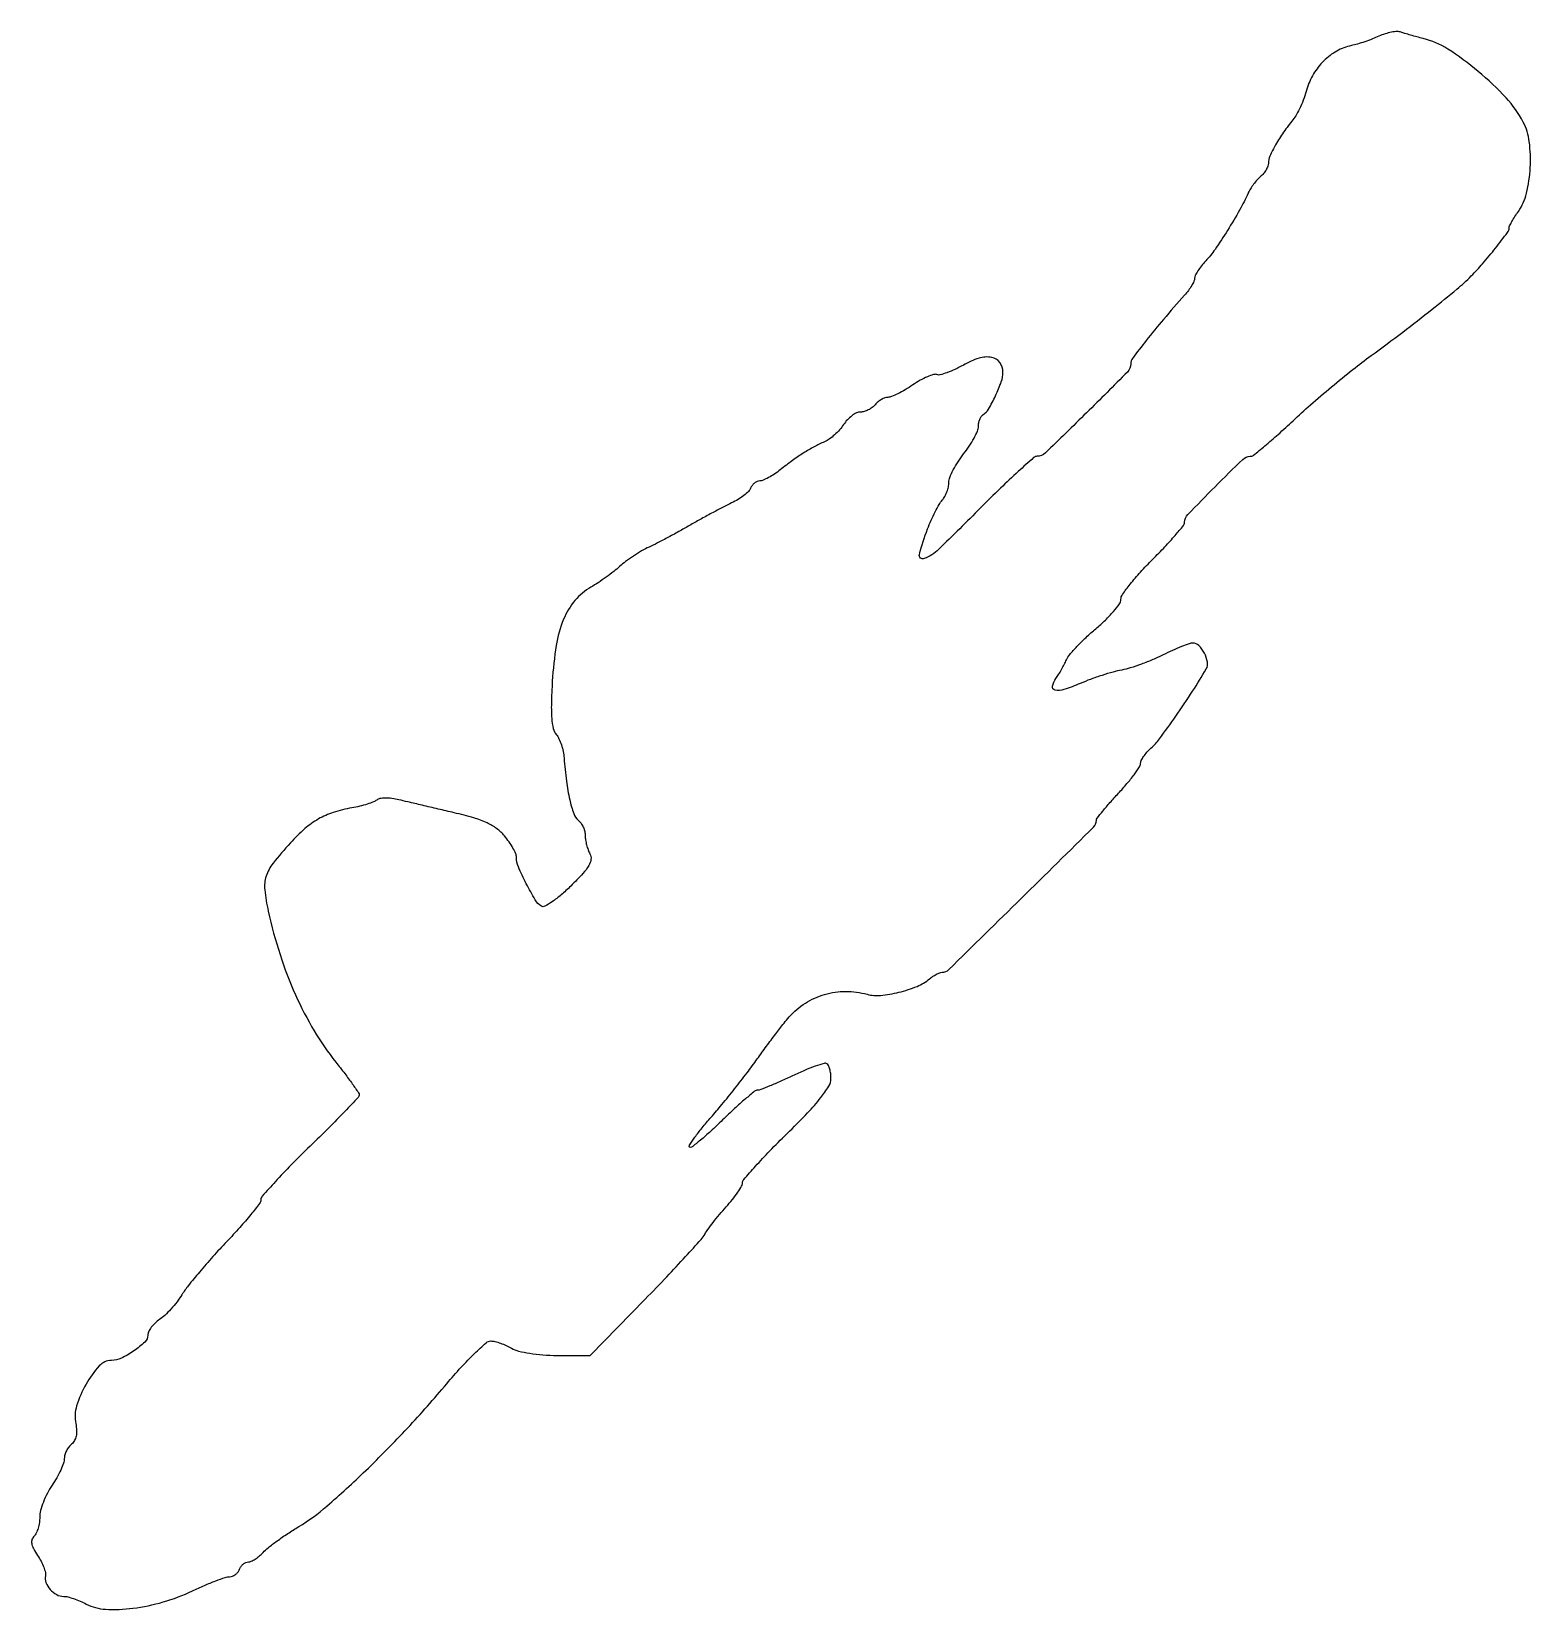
# Model space of a CAD drawing. Extents: x 0 to 305, y 0 to 321.
import ezdxf

# ---------------------------------------------------------------- set-up
doc = ezdxf.new("R2010")
doc.units = 0

msp = doc.modelspace()

# ---------------------------------------------------------------- linework, layer by layer
msp.add_lwpolyline([(274.5, 320.499211, -0.014675), (273.162593, 319.933297, -0.010186), (271.621167, 319.369621, -0.010282), (270.117703, 318.88861, -0.020783), (268.912482, 318.584048, 0.075579), (265.937427, 317.474981, 0.067148), (263.290023, 315.496471, 0.065275), (261.198937, 312.827248, 0.064333), (259.854175, 309.696352, -0.020588), (259.27633, 307.943076, -0.017539), (258.527577, 306.145178, -0.017898), (257.729633, 304.556581, -0.04683), (257.014725, 303.5, 0.020423), (255.106917, 300.97794, 0.022724), (253.482485, 298.394598, 0.022466), (252.310436, 296.092802, 0.106916), (252, 294.657628, -0.089371), (251.885196, 294.020466, -0.043146), (251.528773, 293.268798, -0.040943), (251.00962, 292.527355, -0.046377), (250.395824, 291.913542, 0.037566), (249.715103, 291.256339, 0.021684), (248.994732, 290.373706, 0.02158), (248.344881, 289.419738, 0.033589), (247.878821, 288.541097, -0.023067), (246.159144, 285.127564, -0.011667), (243.698898, 280.986984, -0.011182), (241.15212, 277.115204, -0.037761), (239.25, 274.761452, 0.021964), (238.388709, 273.761914, 0.02531), (237.660937, 272.735372, 0.025591), (237.140409, 271.815462, 0.116461), (237, 271.220825, -0.108712), (236.870183, 270.630813, -0.025974), (236.399139, 269.737145, -0.025486), (235.737474, 268.744603, -0.02279), (234.954516, 267.785276, 0.006237), (230.658499, 262.863444, 0.010083), (227.14162, 258.558382, 0.005993), (224.375309, 254.940712, 0.161594), (224, 253.809764, -0.198111), (223.313223, 252.144483, -0.00248), (215.007724, 243.870124, -0.002512), (206.626655, 235.685567, -0.194528), (204.931203, 235, 0.183961), (204.234715, 234.734771, 0.003059), (201.108691, 231.915625, 0.007447), (197.503516, 228.524327, 0.004825), (193.430485, 224.5, -0.004501), (184.909821, 216.070295, -0.098749), (181.98267, 214.176817, -0.611162), (181.002835, 215.035961, -0.030892), (182.655124, 220.229764, -0.013234), (183.38752, 221.980396, -0.012806), (184.219113, 223.709373, -0.012824), (185.028353, 225.192196, -0.045121), (185.655124, 226.078741, 0.052839), (186.170252, 226.831705, 0.034521), (186.604943, 227.791142, 0.034596), (186.902142, 228.79726, 0.054569), (187, 229.691236, -0.093806), (187.195145, 230.722238, -0.025656), (187.88125, 232.236484, -0.024994), (188.851753, 233.905446, -0.023709), (190, 235.5, 0.021148), (191.148335, 237.077587, 0.023381), (192.11875, 238.695872, 0.02361), (192.810735, 240.142389, 0.10008), (193, 241.078488, -0.047241), (193.069392, 241.811297, -0.046478), (193.275149, 242.522245, -0.050395), (193.577434, 243.109593, -0.110752), (193.936676, 243.460864, 0.123131), (195.069596, 244.624104, 0.022091), (196.486555, 247.326062, 0.023893), (197.664605, 250.183522, 0.086027), (198, 252.118454, 0.158957), (197.352796, 254.102802, 0.192635), (195.705748, 255.134584, 0.122144), (193.124885, 254.969038, 0.052404), (189.938827, 253.577254, -0.018344), (188.233825, 252.689868, -0.02385), (186.60926, 252.011599, -0.022645), (185.237707, 251.583515, -0.157191), (184.544228, 251.621402, 0.166719), (183.871405, 251.645639, 0.027104), (182.624841, 251.192602, 0.027338), (181.160567, 250.471782, 0.021034), (179.645441, 249.534137, -0.015175), (178.118001, 248.563943, -0.017957), (176.616509, 247.744403, -0.017015), (175.313969, 247.14752, -0.099239), (174.578036, 247, 0.088761), (173.977544, 246.892553, 0.043238), (173.270815, 246.559375, 0.041068), (172.574848, 246.073937, 0.046768), (172, 245.5, -0.060026), (171.393749, 244.925904, -0.043927), (170.603049, 244.440625, -0.044602), (169.758531, 244.109649, -0.071212), (168.992565, 244, 0.11225), (168.197705, 243.819277, 0.04783), (167.257996, 243.252514, 0.044096), (166.331039, 242.428894, 0.044075), (165.562711, 241.455365, -0.036672), (164.763432, 240.411244, -0.027156), (163.7396, 239.37828, -0.027689), (162.659758, 238.504741, -0.053967), (161.697701, 237.957753, 0.020547), (159.56973, 236.929195, 0.018259), (157.44581, 235.690905, 0.016237), (155.19574, 234.162009, 0.010406), (152.681185, 232.25, -0.020575), (151.499375, 231.388731, -0.022983), (150.292565, 230.660937, -0.023094), (149.21736, 230.140841, -0.101435), (148.530264, 230, 0.09936), (147.984958, 229.890557, 0.066852), (147.435115, 229.568658, 0.063766), (146.964259, 229.092965, 0.071753), (146.6505, 228.5316, -0.10559), (146.215793, 227.863453, -0.030308), (145.285075, 227.042212, -0.029046), (144.095529, 226.220836, -0.027232), (142.793511, 225.523351, 0.009794), (141.184038, 224.732082, 0.003859), (138.998719, 223.582585, 0.003818), (136.655556, 222.30375, 0.004764), (134.5, 221.07883, -0.004974), (132.329496, 219.846624, -0.003845), (129.940625, 218.545618, -0.003888), (127.691038, 217.365204, -0.009309), (126, 216.534031, 0.021664), (124.477631, 215.738483, 0.014208), (122.79375, 214.698476, 0.014302), (121.20868, 213.589946, 0.026514), (120, 212.588489, -0.019763), (118.803018, 211.569174, -0.010646), (117.253849, 210.404651, -0.010587), (115.622191, 209.283263, -0.016352), (114.16204, 208.391537, 0.090141), (110.905181, 205.674106, 0.076687), (108.590738, 201.835481, 0.05763), (107.093636, 196.516538, 0.025412), (106.301838, 189.24229, 0.007651), (106.10788, 184.660622, 0.025518), (106.180165, 181.651617, 0.038981), (106.494553, 179.612399, 0.115974), (107.120395, 178.354933, -0.064189), (107.655387, 177.510119, -0.028994), (108.140519, 176.289656, -0.028119), (108.509922, 174.923897, -0.034273), (108.693922, 173.612643, 0.013731), (109.156856, 168.921021, 0.024829), (109.830508, 165.121204, 0.02813), (110.651203, 162.281645, 0.135947), (111.601383, 160.91586, -0.069243), (112.136916, 160.329126, -0.044581), (112.589156, 159.525237, -0.044131), (112.897099, 158.641026, -0.06181), (113, 157.811814, 0.039134), (113.068415, 156.939027, 0.023378), (113.278651, 155.918695, 0.023321), (113.585069, 154.916012, 0.037062), (113.948601, 154.09604, -0.153013), (114.163196, 152.966378, -0.105748), (113.742642, 151.725048, -0.052796), (112.52228, 150.095731, -0.011155), (110.044291, 147.543625, -0.017112), (108.08901, 145.745319, -0.026938), (106.281219, 144.35522, -0.025564), (104.775421, 143.430895, -0.269503), (104.0814, 143.449692, -0.120734), (102.837181, 144.715197, -0.015947), (101.005081, 148.031532, -0.016942), (99.394626, 151.461707, -0.101615), (99, 153.383437, 0.102429), (98.844641, 154.133856, 0.02533), (98.28493, 155.266573, 0.02485), (97.497481, 156.524579, 0.022637), (96.565719, 157.739528, 0.056907), (94.962362, 159.256129, 0.053145), (93.022649, 160.412834, 0.037755), (90.345652, 161.408409, 0.012741), (86.315719, 162.459318, -0.000263), (83.071612, 163.219378, -0.000253), (79.787252, 163.99244, -0.00025), (76.893746, 164.676575, -0.000921), (75.066415, 165.113147, 0.028339), (73.664589, 165.367797, 0.033748), (72.322816, 165.442428, 0.036287), (71.205777, 165.347871, 0.13411), (70.566415, 165.059569, -0.079744), (69.910108, 164.67406, -0.016347), (68.638259, 164.225227, -0.016822), (67.109562, 163.797334, -0.015109), (65.5, 163.455838, 0.032288), (61.731307, 162.519959, 0.052542), (58.714518, 161.198184, 0.05061), (55.963103, 159.237795, 0.027593), (52.998879, 156.332421, 0.017383), (49.477643, 152.198141, 0.089711), (48.064177, 149.55951, 0.105083), (47.777018, 146.793421, 0.028206), (48.495159, 142.408946, 0.023604), (50.897309, 133.590453, 0.027006), (54.033706, 125.435122, 0.028526), (57.840223, 118.090887, 0.034488), (62.25, 111.702408, -0.005505), (64.070207, 109.367261, -0.008222), (65.604687, 107.283106, -0.004155), (66.853456, 105.495996, -0.151541), (67, 105.023586, -0.191779), (66.810445, 104.547561, -0.001669), (64.0625, 101.663605, -0.005488), (60.833207, 98.370176, -0.003475), (57, 94.598518, 0.005765), (53.167598, 90.792944, 0.008783), (49.9375, 87.393196, 0.004156), (47.288812, 84.456851, 0.183423), (47, 83.696055, -0.166071), (46.745943, 82.952246, -0.006769), (44.956604, 80.7021, -0.011187), (42.709116, 78.075236, -0.007632), (40.043757, 75.187416, 0.00745), (37.222435, 72.132855, 0.007481), (34.497327, 68.999748, 0.007343), (32.202925, 66.198271, 0.029498), (30.930637, 64.387768, -0.025109), (29.93002, 62.936973, -0.019581), (28.706196, 61.463617, -0.019969), (27.454798, 60.178831, -0.044677), (26.38688, 59.333924, 0.043485), (25.473225, 58.614596, 0.043685), (24.699289, 57.74911, 0.047392), (24.165311, 56.873437, 0.112726), (23.993677, 56.13499, -0.205752), (23.394387, 54.755036, -0.037178), (21.172101, 52.954545, -0.039629), (18.602392, 51.457906, -0.112514), (16.593274, 51, 0.212817), (14.079066, 49.8791, 0.054333), (11.413029, 46.172034, 0.054024), (9.503435, 41.741854, 0.124748), (9.320592, 38.147041, -0.03697), (9.491725, 36.76828, -0.063355), (9.402764, 35.614597, -0.076859), (9.055354, 34.682915, -0.092195), (8.457556, 33.964775, 0.060797), (7.899688, 33.373847, 0.04402), (7.428157, 32.599909, 0.044598), (7.106622, 31.771123, 0.070352), (7, 31.017102, -0.086855), (6.841414, 30.111053, -0.021375), (6.265625, 28.707472, -0.021237), (5.456936, 27.133061, -0.019817), (4.5, 25.595138, 0.030365), (3.543066, 23.982387, 0.026129), (2.734375, 22.183889, 0.026983), (2.173542, 20.470673, 0.065697), (2, 19.155591, -0.037143), (1.915253, 18.01635, -0.034421), (1.662583, 16.872038, -0.03625), (1.292725, 15.885242, -0.088814), (0.851347, 15.251347, 0.116539), (0.416091, 14.546761, 0.126027), (0.359248, 13.742991, 0.078662), (0.717396, 12.721207, 0.023497), (1.570658, 11.301347, -0.026199), (2.264995, 10.13168, -0.028992), (2.807604, 8.933915, -0.030166), (3.145171, 7.869404, -0.114314), (3.158438, 7.175811, 0.14637), (3.271063, 5.808114, 0.088572), (4.126379, 4.41155, 0.086037), (5.441933, 3.362979, 0.125022), (6.872445, 2.993839, -0.061488), (7.696978, 2.888887, -0.019191), (8.894906, 2.534273, -0.018859), (10.214665, 2.031636, -0.019763), (11.471917, 1.438011, 0.107899), (15.380891, 0.374315, 0.043527), (20.937505, 0.576009, 0.040247), (27.128649, 1.855085, 0.039413), (33.080252, 4.115476, -0.008409), (35.521351, 5.220087, -0.010694), (37.811369, 6.152671, -0.008839), (39.748678, 6.854723, -0.082684), (40.621173, 7, 0.093421), (41.215296, 7.111985, 0.066797), (41.808384, 7.440625, 0.06488), (42.310568, 7.926579, 0.076608), (42.638374, 8.5, -0.066335), (42.950843, 9.073493, -0.062181), (43.408563, 9.559375, -0.066534), (43.935734, 9.888534, -0.106724), (44.452001, 10, 0.108507), (45.047036, 10.13067, 0.035405), (45.839122, 10.5666, 0.033364), (46.676301, 11.1907, 0.031993), (47.435612, 11.928852, -0.041768), (48.457871, 12.884524, -0.010392), (50.28558, 14.266691, -0.010551), (52.450752, 15.765807, -0.010417), (54.686382, 17.178852, 0.043059), (60.42365, 21.352242, 0.013248), (68.322784, 28.585912, 0.013057), (76.832637, 37.244474, 0.013365), (84.811007, 46.269965, -0.010782), (87.734769, 49.612095, -0.015593), (90.470547, 52.425143, -0.011196), (92.831075, 54.605538, -0.188262), (93.811007, 54.964565, -0.057076), (94.632214, 54.853019, -0.02183), (95.738233, 54.519732, -0.02128), (96.91891, 54.049672, -0.024473), (98, 53.5, 0.068521), (99.438815, 52.921169, 0.022189), (101.692496, 52.461307, 0.020719), (104.380024, 52.149552, 0.017204), (107.256715, 52.035435), (114.013429, 52), (125.220198, 63.505782, 0.003132), (129.582027, 68.040474, 0.004405), (133.411839, 72.144104, 0.002633), (136.584668, 75.641191, 0.059105), (137.369469, 76.755782, -0.033641), (137.943227, 77.66554, -0.008091), (139.017415, 79.090045, -0.008272), (140.306647, 80.688136, -0.008118), (141.655985, 82.252881, 0.013842), (142.936592, 83.772752, 0.018036), (144.017696, 85.235694, 0.015807), (144.82376, 86.496759, 0.135096), (145, 87.137134, -0.181086), (145.268318, 87.853697, -0.004432), (147.64375, 90.532514, -0.00906), (150.550921, 93.637987, -0.005974), (154, 97.107139, 0.007523), (158.247051, 101.405463, 0.02302), (160.943078, 104.489806, 0.032331), (162.551463, 106.802616, 0.136592), (163, 108.413869, 0.030331), (162.940404, 109.39539, 0.036291), (162.762037, 110.304032, 0.03929), (162.502454, 111.026526, 0.14954), (162.189914, 111.382627, 0.214302), (161.613292, 111.458809, 0.011321), (159.803566, 110.872111, 0.016173), (157.629006, 110.032466, 0.01092), (155.203746, 108.941644, -0.005584), (152.768159, 107.814777, -0.007762), (150.560649, 106.864108, -0.005092), (148.696192, 106.117384, -0.092956), (148.070254, 106, 0.171562), (147.474059, 105.789228, 0.006167), (145.582092, 104.221459, 0.010712), (143.377445, 102.265401, 0.007234), (140.944364, 99.945391, -0.008136), (138.541099, 97.662069, -0.013482), (136.432118, 95.82508, -0.007085), (134.648342, 94.395995, -0.378309), (134.245647, 94.421019, -0.356675), (134.204963, 94.825767, -0.00932), (135.308279, 96.425827, -0.015559), (136.770221, 98.335285, -0.009487), (138.607705, 100.501307, 0.008352), (140.806171, 103.080965, 0.00474), (143.384763, 106.272267, 0.004731), (145.922613, 109.537786, 0.007777), (148, 112.353443, -0.003685), (149.869532, 114.931268, -0.003753), (151.765625, 117.465521, -0.003647), (153.446021, 119.643522, -0.015499), (154.5, 120.906523, -0.069374), (157.798366, 123.717831, -0.071115), (161.71309, 125.491126, -0.070711), (165.987984, 126.102937, -0.067362), (170.338899, 125.51837, 0.09185), (173.085315, 125.284664, 0.036213), (176.838953, 125.931665, 0.036348), (180.520381, 127.134296, 0.077361), (183.078741, 128.677686, -0.026824), (183.75338, 129.18377, -0.02729), (184.474564, 129.61157, -0.028344), (185.139776, 129.911959, -0.092131), (185.613525, 130, 0.196286), (186.979472, 130.557721, 0.000523), (201.721761, 145.035133, 0.000514), (216.441846, 159.550832, 0.200462), (217, 160.887055, -0.165737), (217.155569, 161.343488, -0.005896), (218.321875, 162.819352, -0.010327), (219.775698, 164.541146, -0.006986), (221.5, 166.445425, 0.011551), (223.223641, 168.384253, 0.015794), (224.678125, 170.212514, 0.012548), (225.785905, 171.779598, 0.148643), (226, 172.483849, -0.116872), (226.140118, 173.075108, -0.033164), (226.622538, 173.895301, -0.031469), (227.308177, 174.777087, -0.028702), (228.119279, 175.595012, 0.051253), (229.846219, 177.500888, 0.006163), (233.153538, 182.1195, 0.007949), (236.583289, 187.206472, 0.012191), (239.374584, 191.729333, 0.17954), (239.617671, 193.118273, 0.074492), (238.989359, 194.948195, 0.075581), (237.867132, 196.486307, 0.200004), (236.634294, 197, 0.083956), (235.874035, 196.871437, 0.010878), (234.325016, 196.294042, 0.012433), (232.504406, 195.516959, 0.010092), (230.591908, 194.596739, -0.01666), (228.505679, 193.626458, -0.012662), (226.16053, 192.698763, -0.012844), (223.914509, 191.940266, -0.029028), (222.17243, 191.510337, 0.02222), (220.427735, 191.104864, 0.009982), (218.174525, 190.42573, 0.00986), (215.818422, 189.612304, 0.013234), (213.719569, 188.777363, -0.021554), (210.410154, 187.524202, -0.131485), (208.600526, 187.4202, -0.417222), (208.084946, 188.213694, -0.101957), (208.787757, 189.797964, 0.017515), (209.31958, 190.599657, 0.009711), (209.914403, 191.611908, 0.009675), (210.477716, 192.661686, 0.015382), (210.914143, 193.582999, -0.071797), (211.57521, 194.649286, -0.014772), (213.051056, 196.305527, -0.015257), (214.897134, 198.142319, -0.013831), (216.911756, 199.926118, 0.018188), (218.860187, 201.681829, 0.023604), (220.505328, 203.43434, 0.022366), (221.71193, 204.982996, 0.155526), (222, 205.886707, -0.155232), (222.311648, 206.866329, -0.013512), (223.898539, 208.984235, -0.016743), (225.987537, 211.446623, -0.012223), (228.46311, 214.043589, 0.007462), (230.942209, 216.595157, 0.010944), (233.038518, 218.917991, 0.006554), (234.714632, 220.911224, 0.164368), (234.96311, 221.570848, -0.184441), (235.630259, 223.152255, -0.004668), (241.154369, 228.811286, -0.004503), (246.796239, 234.382774, -0.194944), (248.319166, 235, 0.170296), (248.978064, 235.231118, 0.004949), (251.30385, 237.129687, 0.009438), (254.010108, 239.47176, 0.0063), (257.023252, 242.25, -0.009764), (260.554922, 245.461373, -0.005901), (264.855825, 249.132812, -0.005909), (269.215172, 252.679628, -0.010319), (272.921111, 255.5, 0.004848), (279.347509, 260.280627, 0.005686), (285.343958, 264.940807, 0.005772), (290.348057, 269.017084, 0.022534), (293.293281, 271.707296, 0.0188), (295.60749, 274.201598, 0.010626), (298.230441, 277.385365, 0.004881), (300.697024, 280.575997, 0.16352), (301, 281.477645, -0.114334), (301.096502, 281.894148, -0.012834), (301.54911, 282.761356, -0.015043), (302.15346, 283.776975, -0.011677), (302.869312, 284.84563, 0.095421), (304.532701, 288.537659, 0.0446), (305.287794, 293.749074, 0.04454), (305.106084, 299.04915, 0.089517), (303.866003, 303.031893, 0.067588), (300.39476, 307.942027, 0.031194), (294.702359, 313.331601, 0.030923), (288.505215, 317.887018, 0.08335), (283.5, 320.037163, -0.005103), (282.241427, 320.358039, -0.004552), (280.940625, 320.716565, -0.00457), (279.777253, 321.060166, -0.014096), (279, 321.321639, 0.100622), (278.219351, 321.441328, 0.033095), (277.059375, 321.30781, 0.031422), (275.758675, 320.984552, 0.030817)], format="xyb", close=True)

doc.saveas('drawing.dxf')
